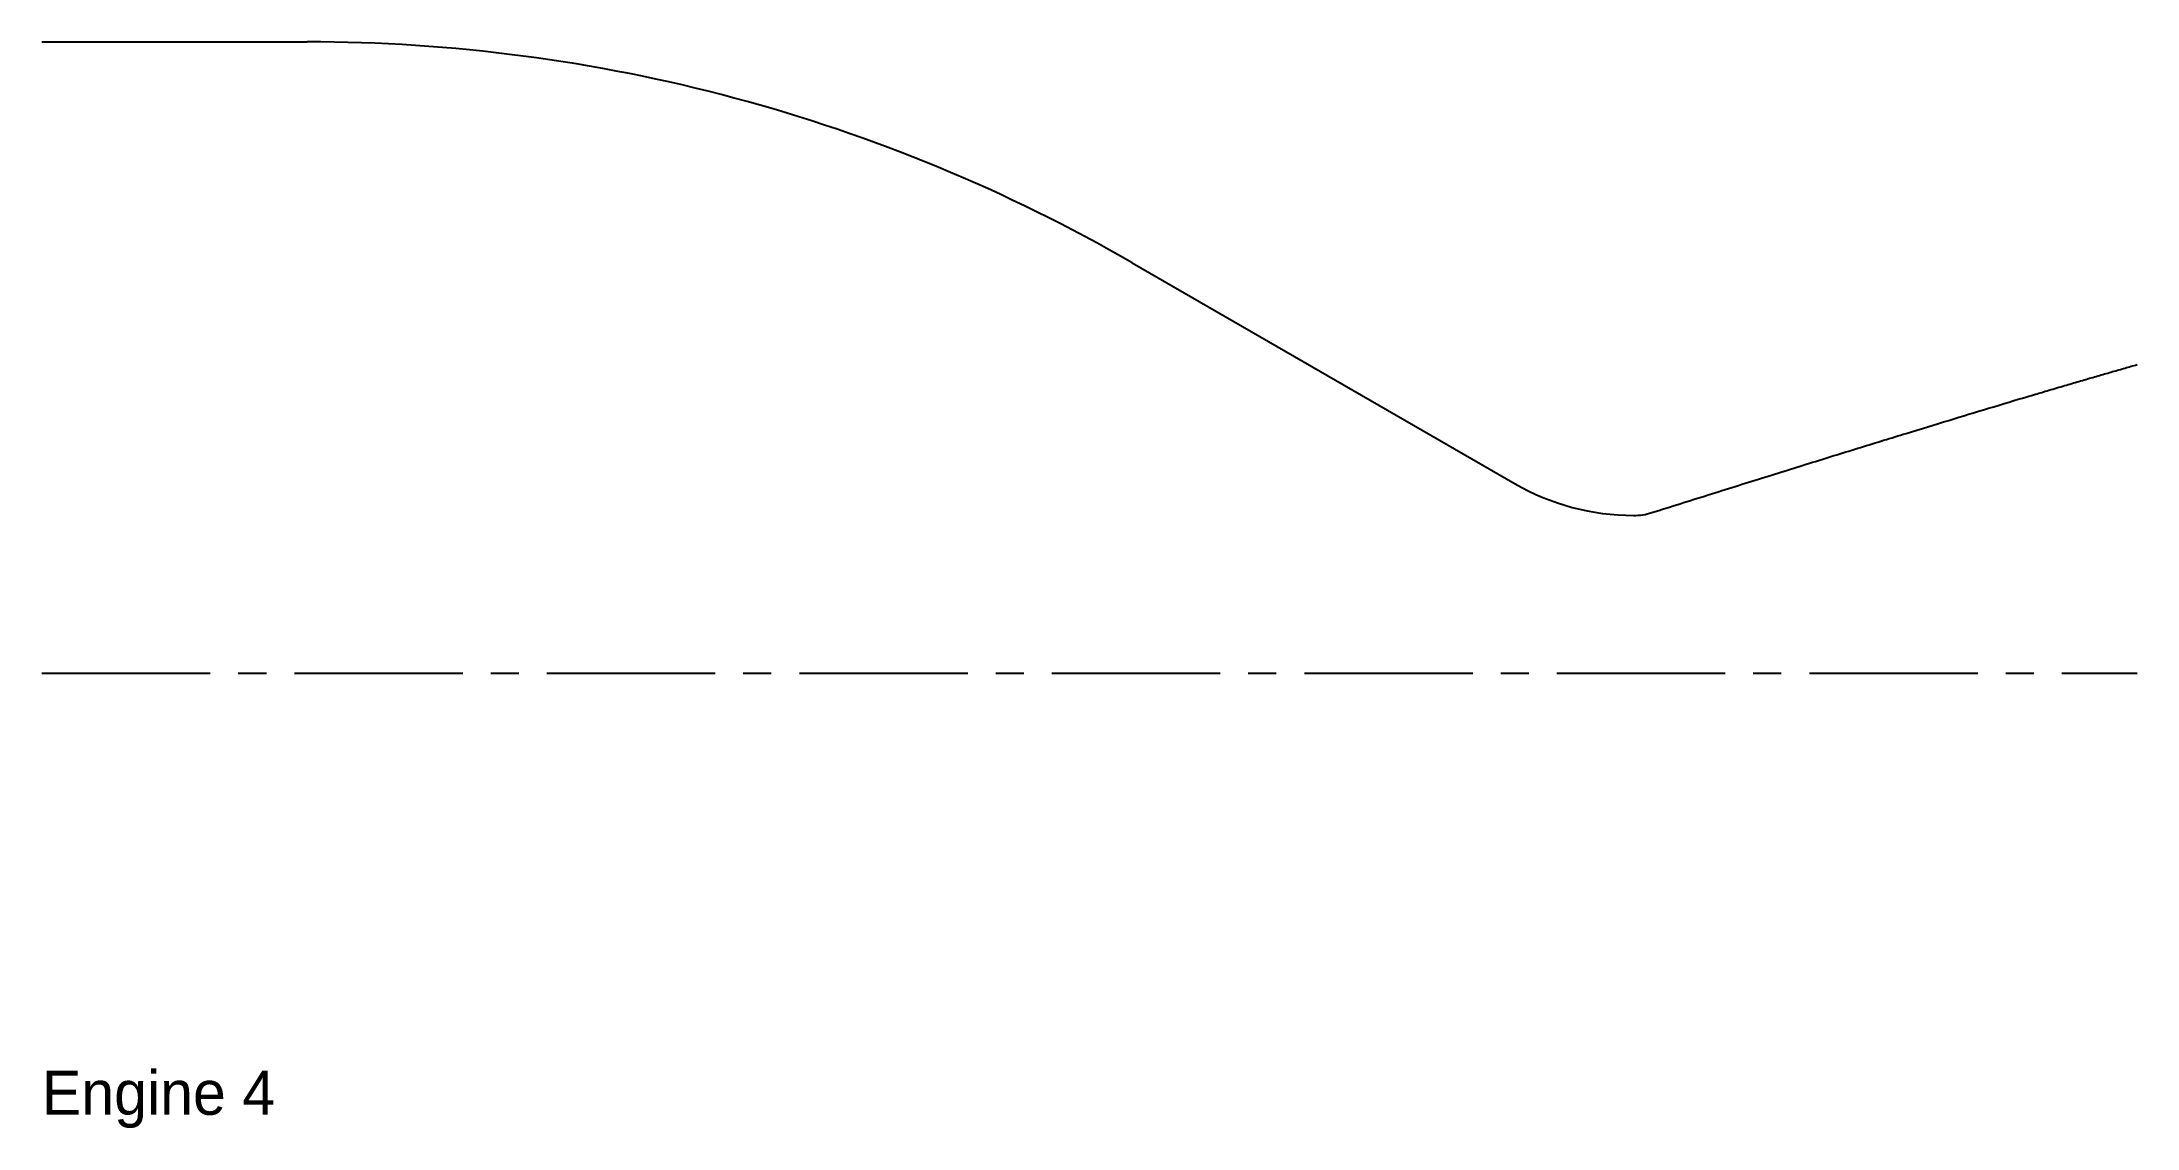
# Model space of a CAD drawing. Header units: millimetres. Extents: x 0 to 237, y -52 to 72.
import ezdxf

# ---------------------------------------------------------------- set-up
doc = ezdxf.new("R2010")
doc.units = ezdxf.units.MM
doc.linetypes.add('CENTER2', pattern=[28.575, 19.05, -3.175, 3.175, -3.175])
doc.layers.get('0').update_dxf_attribs({"color": 1})
doc.layers.add('Dimensions', color=5, linetype='Continuous')
doc.styles.get("Standard").update_dxf_attribs({"font": 'txt', "width": 0.75})

msp = doc.modelspace()

# ---------------------------------------------------------------- linework, layer by layer
for p, q in [((0, 71.50521), (30.021871, 71.50521)), ((123.391162, 46.486984), (166.724, 21.468758))]:
    msp.add_line(p, q)
at = {"color": 3, "linetype": 'CENTER2'}
msp.add_line((0, 0), (237.116331, 0), dxfattribs=at)
for centre, radius, start, end in [((30.021871, -115.233371), 186.738581, 60, 90), ((180.131227, 44.690756), 26.814454, 240, 270), ((180.131227, 24.70505), 6.828748, 270, 287.511442)]:
    msp.add_arc(centre, radius, start, end)
msp.add_open_spline([(182.185972, 18.192768), (220.000069, 30.12381), (237.116331, 34.954416)], degree=2)

# ---------------------------------------------------------------- texts
at = {"layer": 'Dimensions', "color": 3}
msp.add_text('Engine 4', height=5, dxfattribs=at).set_placement((0, -50))

doc.saveas('drawing.dxf')
